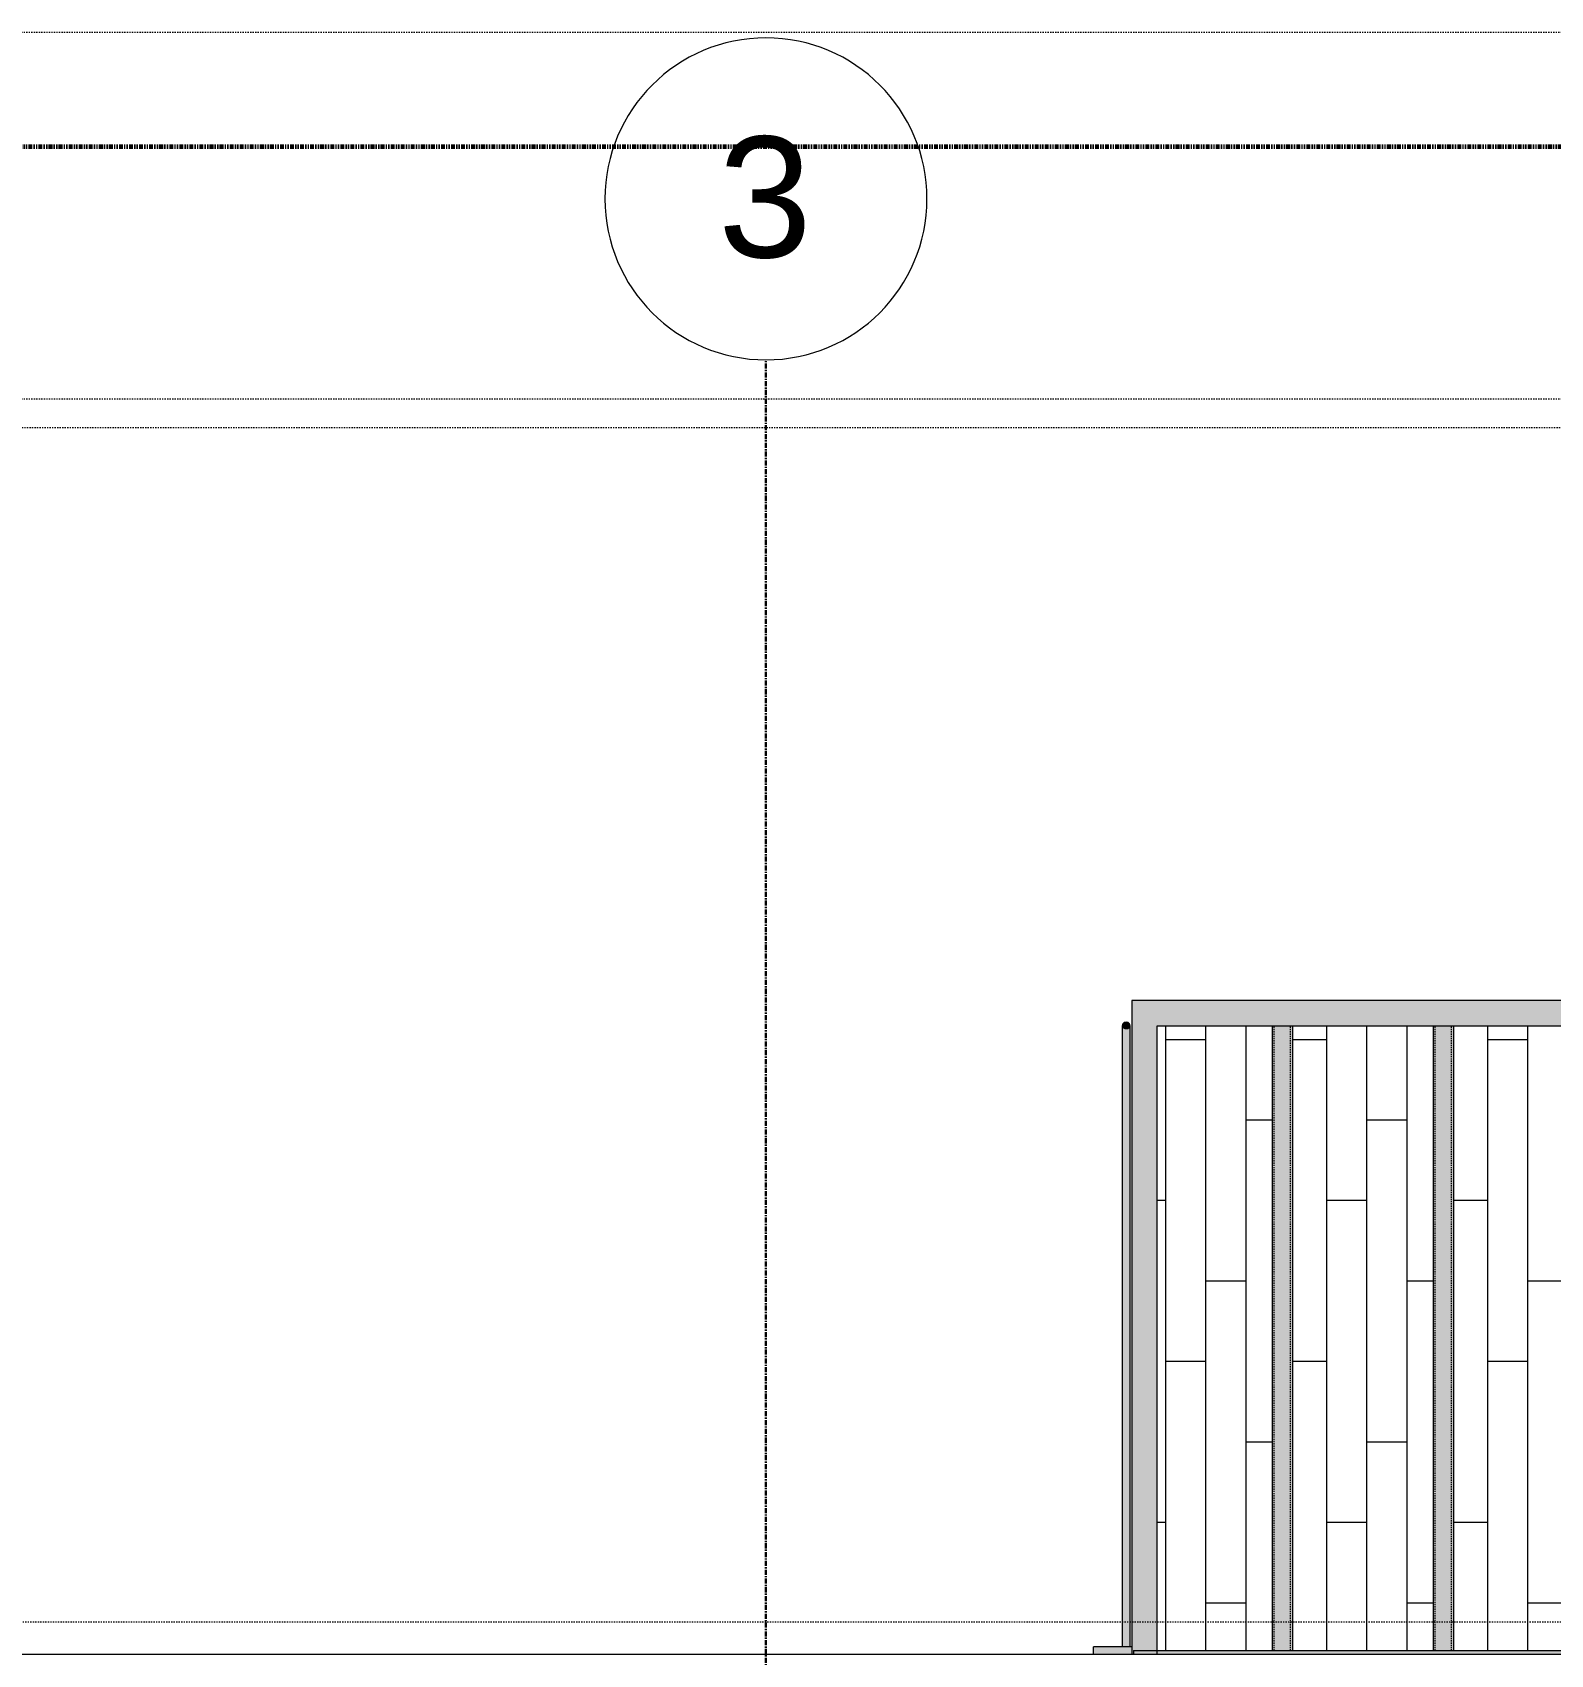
# Model space of a CAD drawing. Header units: inches. Extents: x -4110 to -1807, y 11006 to 12281.
# Drawn here: x -2900.2 to -2749.3, y 12118.8 to 12280 of the extents above; entities that cross this region are included whole.
import ezdxf

# ---------------------------------------------------------------- set-up
doc = ezdxf.new("R2010")
doc.units = ezdxf.units.IN
doc.header["$MEASUREMENT"] = 0
for name, pattern in [('Aligning Line 1_8_', [0.25, 0.125, -0.125]), ('Aligning Line 1_8__2_', [0.25, 0.125, -0.125]), ('Double Dash 3_8_', [1, 0.375, -0.125, 0.125, -0.125, 0.125, -0.125]), ('Grid Line 1_2_', [0.875, 0.5, -0.125, 0.125, -0.125]), ('Hidden 1_8_', [0.1875, 0.125, -0.0625])]:
    doc.linetypes.add(name, pattern=pattern)
for name, color, linetype, lineweight in [('0-1', 7, 'Continuous', 5), ('0-3', 7, 'Continuous', 9), ('0-4', 50, 'Double Dash 3_8_', 60), ('0-5', 165, 'Continuous', 5), ('A-FLOR-PATT-1', 35, 'Continuous', 9), ('A-WALL-4', 90, 'Continuous', 18), ('A-WALL-9', 255, 'Continuous', 18), ('C-PROP-LINE-1', 50, 'Double Dash 3_8_', 60), ('G-ANNO-SYMB', 111, 'Aligning Line 1_8_', 9), ('G-ANNO-SYMB-1', 147, 'Aligning Line 1_8_', 9), ('G-ANNO-SYMB-2', 147, 'Aligning Line 1_8__2_', 9), ('S-BEAM-1', 55, 'Continuous', 9), ('S-BEAM-2', 254, 'Continuous', 9), ('S-BEAM-3', 7, 'Continuous', 9), ('S-BEAM-4', 7, 'Hidden 1_8_', 9), ('S-GRID-1', 1, 'Grid Line 1_2_', 30), ('S-GRID-IDEN', 1, 'Continuous', 9), ('S-GRID-IDEN-1', 147, 'Continuous', 9)]:
    doc.layers.add(name, color=color, linetype=linetype, lineweight=lineweight)
doc.styles.add('Arial', font='arial.ttf', dxfattribs={"height": 12})

# ---------------------------------------------------------------- blocks, each defined once
blk = doc.blocks.new('CTR - 1st Phase - Unit Layouts_rvt-1-ENLARGED RCP - 2ND FLOOR PLAN - EAST')
at = {"layer": 'G-ANNO-SYMB-1'}
blk.add_line((-1871.64, 12240.75), (-4009.53, 12240.75), dxfattribs=at)
blk = doc.blocks.new('Basic Wall _ EXT - FIBER CEMENT - LARGE - ___-2505162-ENLARGED RCP - 2ND FLOOR PLAN - EAST')
at = {"layer": 'A-WALL-4'}
blk.add_hatch(color=256, dxfattribs=at).paths.add_polyline_path([(-3176.71, 12118.81), (-2638.11, 12118.81), (-2638.11, 12118.84), (-3860.97, 12118.84), (-3860.94, 12118.81), (-3185.13, 12118.81)], flags=0)
blk.add_line((-2638.11, 12118.84), (-3860.97, 12118.84), dxfattribs=at)
blk = doc.blocks.new('Walls 30 - Walls 1-3280867-ENLARGED RCP - 2ND FLOOR PLAN - EAST')
at = {"layer": 'S-BEAM-1'}
for points in [[(-2791.52, 12181.03), (-2791.36, 12181.07), (-2791.26, 12181.12), (-2791.16, 12181.27), (-2791.16, 12181.43), (-2791.26, 12181.58), (-2791.43, 12181.66), (-2791.62, 12181.66), (-2791.79, 12181.58), (-2791.89, 12181.43), (-2791.89, 12181.27), (-2791.79, 12181.12), (-2791.62, 12181.04)], [(-2791.9, 12119.58), (-2791.15, 12119.58), (-2791.16, 12181.27), (-2791.26, 12181.12), (-2791.43, 12181.04), (-2791.62, 12181.04), (-2791.79, 12181.12), (-2791.89, 12181.27), (-2791.9, 12181.19), (-2791.9, 12120.62)]]:
    blk.add_hatch(color=256, dxfattribs=at).paths.add_polyline_path(points, flags=0)
at = {"layer": 'S-BEAM-2'}
blk.add_hatch(color=256, dxfattribs=at).paths.add_polyline_path([(-2791.79, 12118.84), (-2790.96, 12118.84), (-2790.96, 12119.58), (-2794.77, 12119.58), (-2794.77, 12118.84), (-2791.85, 12118.84)], flags=0)
at = {"layer": 'S-BEAM-3'}
for p, q in [((-2791.9, 12119.58), (-2791.9, 12181.35)), ((-2791.15, 12181.35), (-2791.15, 12119.58)), ((-2794.77, 12118.84), (-2794.77, 12119.58)), ((-2790.96, 12119.58), (-2794.77, 12119.58))]:
    blk.add_line(p, q, dxfattribs=at)
for start_param, end_param in [(0, 3.141593), (3.141593, 6.283185)]:
    blk.add_ellipse((-2791.52, 12181.35), major_axis=(0.375, 0), ratio=0.850805, start_param=start_param, end_param=end_param, dxfattribs=at)
blk = doc.blocks.new('Walls 31 - Walls 3-3280882-ENLARGED RCP - 2ND FLOOR PLAN - EAST')
at = {"layer": 'A-WALL-9'}
for points in [[(-2790.79, 12118.84), (-2790.79, 12119.23), (-2788.43, 12119.23), (-2788.43, 12181.31), (-2678.67, 12181.31), (-2678.67, 12119.23), (-2677.46, 12119.23), (-2677.46, 12118.84), (-2676.14, 12118.84), (-2676.14, 12183.84), (-2790.96, 12183.84), (-2790.96, 12118.84), (-2790.88, 12118.84)], [(-2677.46, 12118.84), (-2677.46, 12119.23), (-2790.79, 12119.23), (-2790.79, 12118.84), (-2679.94, 12118.84)]]:
    blk.add_hatch(color=256, dxfattribs=at).paths.add_polyline_path(points, flags=0)
at = {"layer": 'A-WALL-4'}
for p, q in [((-2676.14, 12183.84), (-2790.96, 12183.84)), ((-2790.96, 12183.84), (-2790.96, 12118.84)), ((-2676.14, 12183.84), (-2676.14, 12118.84)), ((-2788.43, 12181.31), (-2678.67, 12181.31)), ((-2788.43, 12118.84), (-2788.43, 12181.31)), ((-2678.67, 12118.84), (-2678.67, 12181.31)), ((-2790.79, 12119.23), (-2790.79, 12118.84)), ((-2790.79, 12119.23), (-2677.46, 12119.23)), ((-2677.46, 12118.84), (-2677.46, 12119.23))]:
    blk.add_line(p, q, dxfattribs=at)
blk = doc.blocks.new('CISC HSS Rectangular_CSA G40_21_ - HS102x51x4_8-3284483-ENLARGED RCP - 2ND FLOOR PLAN - EAST')
at = {"layer": 'S-BEAM-2'}
for points in [[(-0.62, 0.62), (30.02, 0.63), (30.02, 1), (-32.05, 1), (-32.05, 0.62)], [(-0.62, -0.62), (30.02, -0.62), (30.02, 0.62), (-32.05, 0.62), (-32.05, -0.62)], [(30.02, -1), (30.02, -0.62), (-32.05, -0.62), (-32.05, -1), (-0.62, -1)]]:
    blk.add_hatch(color=256, dxfattribs=at).paths.add_polyline_path(points, flags=0)
at = {"layer": 'S-BEAM-3'}
for p, q in [((-32.05, 1), (30.02, 1)), ((30.02, -1), (-32.05, -1))]:
    blk.add_line(p, q, dxfattribs=at)
at = {"layer": 'S-BEAM-4'}
for p, q in [((30.02, 0.81), (-32.05, 0.81)), ((30.02, -0.81), (-32.05, -0.81))]:
    blk.add_line(p, q, dxfattribs=at)
blk = doc.blocks.new('Family - ___-1878357-ENLARGED RCP - 2ND FLOOR PLAN - EAST')
at = {"layer": 'C-PROP-LINE-1'}
blk.add_line((-3989.61, 12268.69), (-1871.64, 12268.69), dxfattribs=at)
blk = doc.blocks.new('CTR - 1st Phase - Shell_rvt-1-ENLARGED RCP - 2ND FLOOR PLAN - EAST')
at = {"layer": 'A-FLOR-PATT-1'}
h = blk.add_hatch(dxfattribs=at)
h.set_pattern_fill('FP_32', color=256, style=0, pattern_type=2)
h.set_pattern_definition([(90, (-2143.599, 10555.962), (4, -2e-16), []), (0, (-2143.599, 10555.962), (8, -8), [4, -28]), (0, (-2139.599, 10571.962), (8, -8), [4, -28])])
h.paths.add_polyline_path([(-2788.43, 12119.23), (-2776.99, 12119.23), (-2776.99, 12181.31), (-2774.99, 12181.31), (-2774.99, 12119.23), (-2760.99, 12119.23), (-2760.99, 12181.31), (-2758.99, 12181.31), (-2758.99, 12119.23), (-2744.99, 12119.23), (-2744.99, 12181.31), (-2742.99, 12181.31), (-2742.99, 12119.23), (-2728.99, 12119.23), (-2728.99, 12181.31), (-2726.99, 12181.31), (-2726.99, 12119.23), (-2712.99, 12119.23), (-2712.99, 12181.31), (-2710.99, 12181.31), (-2710.99, 12119.23), (-2696.99, 12119.23), (-2696.99, 12181.31), (-2694.99, 12181.31), (-2694.99, 12119.23), (-2678.67, 12119.23), (-2678.67, 12181.31), (-2788.43, 12181.31), (-2788.43, 12120.62)], flags=0)
at = {"layer": '0-3'}
for name in ['Walls 31 - Walls 3-3280882-ENLARGED RCP - 2ND FLOOR PLAN - EAST', 'Walls 30 - Walls 1-3280867-ENLARGED RCP - 2ND FLOOR PLAN - EAST', 'Basic Wall _ EXT - FIBER CEMENT - LARGE - ___-2505162-ENLARGED RCP - 2ND FLOOR PLAN - EAST']:
    blk.add_blockref(name, (0, 0), dxfattribs=at)
at = {"layer": '0-3', "rotation": 269.9999999999997}
for p in [(-2775.99, 12149.25), (-2759.99, 12149.25)]:
    blk.add_blockref('CISC HSS Rectangular_CSA G40_21_ - HS102x51x4_8-3284483-ENLARGED RCP - 2ND FLOOR PLAN - EAST', p, dxfattribs=at)
at = {"layer": '0-4'}
blk.add_blockref('Family - ___-1878357-ENLARGED RCP - 2ND FLOOR PLAN - EAST', (0, 0), dxfattribs=at)
blk = doc.blocks.new('Grid - Grid Head - Circle-1738874-ENLARGED RCP - 2ND FLOOR PLAN - EAST')
at = {"layer": 'S-GRID-IDEN-1'}
for start, end in [(360, 180), (180, 360)]:
    blk.add_arc((0, 0), 0.25, start, end, dxfattribs=at)
blk = doc.blocks.new('CTR - 1st Phase - Structure_rvt-1-ENLARGED RCP - 2ND FLOOR PLAN - EAST')
at = {"layer": 'G-ANNO-SYMB-2'}
for p, q in [((-1910.96, 12243.6), (-4007.78, 12243.6)), ((-1904.06, 12122.03), (-3864.19, 12122.03))]:
    blk.add_line(p, q, dxfattribs=at)
at = {"layer": 'S-GRID-1'}
blk.add_line((-2827.32, 11005.88), (-2827.32, 12247.5), dxfattribs=at)
at = {"layer": '0-5', "xscale": 63.99999999999997, "yscale": 63.99999999999997, "zscale": 63.99999999999997}
blk.add_blockref('Grid - Grid Head - Circle-1738874-ENLARGED RCP - 2ND FLOOR PLAN - EAST', (-2827.32, 12263.5), dxfattribs=at)
at = {"layer": 'S-GRID-IDEN', "insert": (-2832.08, 12269.69), "char_height": 12, "width": 11.312, "attachment_point": 1, "style": 'Arial'}
blk.add_mtext('3', dxfattribs=at)

msp = doc.modelspace()

# ---------------------------------------------------------------- linework, layer by layer
at = {"layer": 'G-ANNO-SYMB'}
msp.add_line((-1910.96, 12280.04), (-4027.11, 12280.04), dxfattribs=at)

# ---------------------------------------------------------------- block references
at = {"layer": '0-1'}
for name in ['CTR - 1st Phase - Structure_rvt-1-ENLARGED RCP - 2ND FLOOR PLAN - EAST', 'CTR - 1st Phase - Shell_rvt-1-ENLARGED RCP - 2ND FLOOR PLAN - EAST', 'CTR - 1st Phase - Unit Layouts_rvt-1-ENLARGED RCP - 2ND FLOOR PLAN - EAST']:
    msp.add_blockref(name, (0, 0), dxfattribs=at)

doc.saveas('drawing.dxf')
